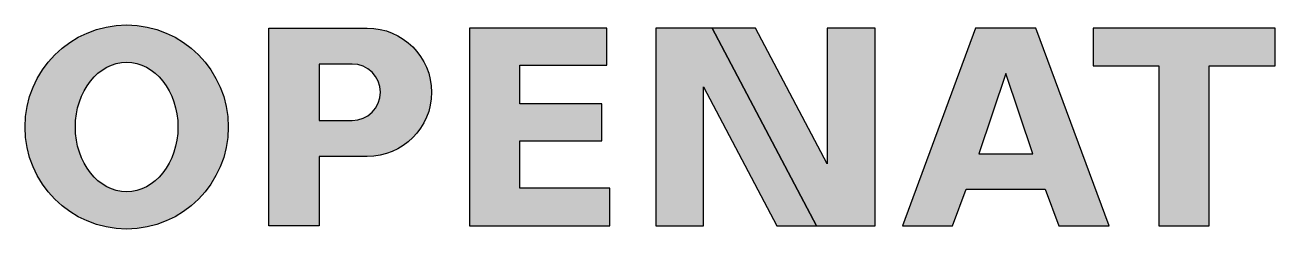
# Model space of a CAD drawing. Header units: millimetres. Extents: x 5 to 508, y 7 to 90.
import ezdxf

# ---------------------------------------------------------------- set-up
doc = ezdxf.new("R2010")
doc.units = ezdxf.units.MM
doc.layers.add('OPEN_ORANGE', color=30, linetype='CONTINUOUS', true_color=0xff6d00)
doc.layers.add('VAT_BLUE', color=156, linetype='CONTINUOUS', true_color=0x023e8a)

msp = doc.modelspace()

# ---------------------------------------------------------------- hatches: boundary and pattern name
at = {"layer": 'OPEN_ORANGE', "true_color": 0xe36002}
h = msp.add_hatch(color=32, dxfattribs=at)
edge = h.paths.add_edge_path(flags=0)
edge.add_ellipse((45.75, 48.375), major_axis=(0, 41.125), ratio=0.9945289, start_angle=0, end_angle=360)
edge = h.paths.add_edge_path(flags=0)
edge.add_ellipse((45.75, 48.375), major_axis=(0, 26.125), ratio=0.7904306, start_angle=0, end_angle=360)
edge = h.paths.add_edge_path(flags=0)
edge.add_line((103, 8.5), (103, 88.25))
edge.add_line((103, 88.25), (142.625, 88.25))
edge.add_arc((142.625, 62.375), 25.875, 270, 90, ccw=False)
edge.add_line((142.625, 36.5), (123.25, 36.5))
edge.add_line((123.25, 36.5), (123.25, 8.5))
edge.add_line((123.25, 8.5), (103, 8.5))
edge = h.paths.add_edge_path(flags=0)
edge.add_line((123.25, 51), (136.5, 51))
edge.add_arc((136.5, 62.375), 11.375, 270, 90)
edge.add_line((136.5, 73.75), (123.25, 73.75))
edge.add_line((123.25, 73.75), (123.25, 51))
h.paths.add_polyline_path([(183.75, 8.5), (240.25, 8.5), (240.25, 23.75), (204, 23.75), (204, 42.75), (237, 42.75), (237, 57.75), (204, 57.75), (204, 73.25), (239, 73.25), (239, 88.25), (183.75, 88.25)], flags=0)
h.paths.add_polyline_path([(258.75, 8.5), (278, 8.5), (278, 64.515), (307.5, 8.5), (323.5, 8.5), (281.5, 88.25), (258.75, 88.25)], flags=0)
at = {"layer": 'VAT_BLUE', "true_color": 0x1d61b4}
h = msp.add_hatch(color=152, dxfattribs=at)
h.paths.add_polyline_path([(281.5, 88.25), (323.5, 8.5), (347, 8.5), (347, 88.25), (327.75, 88.25), (327.75, 33.5), (298.916, 88.25)], flags=0)
h.paths.add_polyline_path([(358, 8.5), (378.25, 8.5), (383.75, 23.25), (415.5, 23.25), (421, 8.5), (441.25, 8.5), (411.75, 88.25), (387.5, 88.25)], flags=0)
h.paths.add_polyline_path([(388.75, 37.5), (410.5, 37.5), (399.625, 70)], flags=0)
h.paths.add_polyline_path([(434.75, 88.25), (434.75, 73), (461.25, 73), (461.25, 8.5), (481.5, 8.5), (481.5, 73), (508, 73), (508, 88.25)], flags=0)

# ---------------------------------------------------------------- linework, layer by layer
at = {"layer": 'OPEN_ORANGE'}
for points in [[(103, 8.5), (103, 88.25), (142.625, 88.25, -1), (142.625, 36.5), (123.25, 36.5), (123.25, 8.5)], [(123.25, 51), (136.5, 51, 1), (136.5, 73.75), (123.25, 73.75)]]:
    msp.add_lwpolyline(points, format="xyb", close=True, dxfattribs=at)
for points in [[(183.75, 8.5), (240.25, 8.5), (240.25, 23.75), (204, 23.75), (204, 42.75), (237, 42.75), (237, 57.75), (204, 57.75), (204, 73.25), (239, 73.25), (239, 88.25), (183.75, 88.25)], [(258.75, 8.5), (278, 8.5), (278, 64.515), (307.5, 8.5), (323.5, 8.5), (281.5, 88.25), (258.75, 88.25)]]:
    msp.add_lwpolyline(points, close=True, dxfattribs=at)
for major_axis, ratio in [((0, 41.125), 0.9945289), ((0, 26.125), 0.7904306)]:
    msp.add_ellipse((45.75, 48.375), major_axis=major_axis, ratio=ratio, dxfattribs=at)
at = {"layer": 'VAT_BLUE'}
for points in [[(281.5, 88.25), (323.5, 8.5), (347, 8.5), (347, 88.25), (327.75, 88.25), (327.75, 33.5), (298.916, 88.25)], [(358, 8.5), (378.25, 8.5), (383.75, 23.25), (415.5, 23.25), (421, 8.5), (441.25, 8.5), (411.75, 88.25), (387.5, 88.25)], [(434.75, 88.25), (434.75, 73), (461.25, 73), (461.25, 8.5), (481.5, 8.5), (481.5, 73), (508, 73), (508, 88.25)], [(388.75, 37.5), (410.5, 37.5), (399.625, 70)]]:
    msp.add_lwpolyline(points, close=True, dxfattribs=at)

doc.saveas('drawing.dxf')
